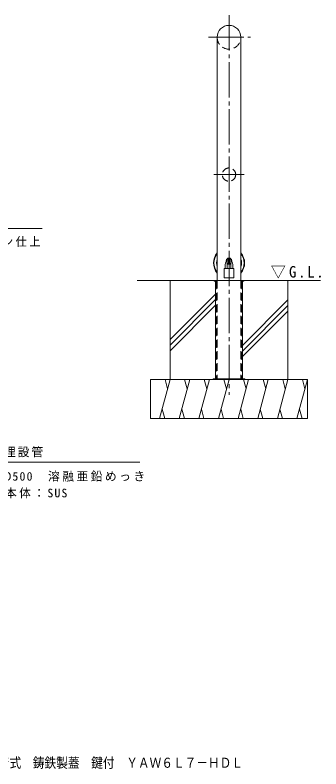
# Model space of a CAD drawing. Units: millimetres, scale not verified. Extents: x -1730 to 1845, y -1370 to 822.
# Drawn here: x -236 to 543, y -1370 to 550 of the extents above; entities that cross this region are included whole.
import ezdxf
from ezdxf.enums import TextEntityAlignment as Align

# ---------------------------------------------------------------- set-up
doc = ezdxf.new("R2010")
doc.units = ezdxf.units.MM
doc.header["$LTSCALE"] = 10
doc.linetypes.add('CHAIN2', pattern=[12, 9, -1, 1, -1])
doc.linetypes.add('DASHED2', pattern=[3, 2, -1])
for name, color, linetype, lineweight in [('C-0', 4, 'Continuous', 9), ('C-1', 7, 'Continuous', 9), ('C-2', 3, 'Continuous', 9), ('C-3', 3, 'DASHED2', 9), ('C-5', 7, 'Continuous', 9), ('C-6', 2, 'Continuous', 9), ('C-E', 6, 'Continuous', 5)]:
    doc.layers.add(name, color=color, linetype=linetype, lineweight=lineweight)
doc.layers.add('F-F_F-Fﾚｲﾔ', color=2, linetype='Continuous')
doc.styles.add('ＭＳ ゴシック', font='')
doc.styles.get('ＭＳ ゴシック').set_extended_font_data('MS Gothic')

msp = doc.modelspace()

# ---------------------------------------------------------------- linework, layer by layer
at = {"layer": 'C-0', "color": 7, "linetype": 'CHAIN2'}
for p, q in [((308.83, 549.73), (308.83, -417.54)), ((256.94, 493.21), (363.97, 493.21)), ((270.04, 143.46), (347.17, 143.46))]:
    msp.add_line(p, q, dxfattribs=at)
at = {"layer": 'C-0'}
for p, q in [((301.83, -75.69), (301.83, -77.6)), ((315.83, -75.69), (315.83, -77.6)), ((271.33, -126.53), (271.33, -128.03)), ((271.33, -126.53), (271.33, -128.03)), ((271.33, -126.53), (346.33, -126.53)), ((271.33, -128.03), (274.83, -128.03)), ((274.83, -128.03), (274.83, -376.53)), ((342.83, -128.03), (342.83, -376.53)), ((346.33, -128.03), (342.83, -128.03)), ((346.33, -126.53), (346.33, -128.03))]:
    msp.add_line(p, q, dxfattribs=at)
at = {"layer": 'C-0', "linetype": 'DASHED2'}
for p, q in [((276.33, -128.03), (276.33, -376.53)), ((341.33, -128.03), (341.33, -376.53))]:
    msp.add_line(p, q, dxfattribs=at)
at = {"layer": 'C-0'}
for centre, start, end in [((308.83, -75.69), 359.99939, 180.00061), ((308.83, -77.6), 179.99939, 187.6925), ((308.83, -77.6), 229.58139, 310.41597), ((308.83, -77.6), 352.30522, 0.00061)]:
    msp.add_arc(centre, 7, start, end, dxfattribs=at)
at = {"layer": 'C-0', "linetype": 'DASHED2'}
for centre, start, end in [((274.83, -128.03), 0, 90), ((342.83, -128.03), 90, 180)]:
    msp.add_arc(centre, 1.5, start, end, dxfattribs=at)
at = {"layer": 'C-0'}
for major_axis, start_param, end_param in [((-4.16, 39.58), 0.7667625, 2.1642506), ((-4.06, 38.59), 0.7980163, 2.132987), ((-4.16, 39.58), 3.9038804, 5.3103083), ((-4.06, 38.59), 3.9348512, 5.2793375), ((-3.35, 31.83), 1.154745, 1.7762584), ((-3.35, 31.83), 4.2848321, 4.9293566)]:
    msp.add_ellipse((308.89, -81.55), major_axis=major_axis, ratio=0.9945, start_param=start_param, end_param=end_param, dxfattribs=at)
at = {"layer": 'C-1', "color": 3}
for p, q in [((278.58, -21.55), (278.58, -126.53)), ((339.08, -37.04), (339.08, -126.53))]:
    msp.add_line(p, q, dxfattribs=at)
at = {"layer": 'C-1'}
for p, q in [((268.83, -376.53), (268.83, -378.03)), ((348.83, -376.53), (268.83, -376.53)), ((296.33, -376.53), (296.33, -378.03)), ((321.33, -376.53), (321.33, -378.03)), ((348.83, -376.53), (348.83, -378.03))]:
    msp.add_line(p, q, dxfattribs=at)
at = {"layer": 'C-2'}
for p, q in [((278.58, 493.21), (278.58, -55.91)), ((339.08, 493.21), (339.08, -55.85))]:
    msp.add_line(p, q, dxfattribs=at)
at = {"layer": 'C-2', "linetype": 'DASHED2'}
msp.add_circle((308.83, 143.46), 17, dxfattribs=at)
at = {"layer": 'C-2'}
msp.add_arc((308.83, 493.21), 30.25, 0, 180, dxfattribs=at)
at = {"layer": 'C-2', "linetype": 'DASHED2'}
msp.add_arc((308.83, 493.21), 30.25, 180.00047, 0.00047, dxfattribs=at)
at = {"layer": 'C-3'}
for p, q in [((278.58, -126.53), (278.58, -376.53)), ((339.08, -126.53), (339.08, -376.53))]:
    msp.add_line(p, q, dxfattribs=at)
at = {"layer": 'C-5'}
for p, q in [((-695.93, 5.87), (-167.42, 5.87)), ((306.33, -81.3), (306.33, -71.76)), ((311.33, -81.3), (311.33, -71.76)), ((81.66, -588.46), (-373.52, -588.46))]:
    msp.add_line(p, q, dxfattribs=at)
for centre, radius, start, end in [((308.83, -76.53), 6, 349.8367, 190.1633), ((307.33, -71.76), 1, 107.45982, 180), ((310.33, -71.76), 1, 0, 72.54018), ((308.83, -76.53), 6, 234.7027, 305.2973), ((307.33, -81.3), 1, 180, 252.54018), ((310.33, -81.3), 1, 287.45982, 0)]:
    msp.add_arc(centre, radius, start, end, dxfattribs=at)
at = {"layer": 'C-6'}
for p, q in [((296.83, -95.53), (320.83, -95.53)), ((299.33, -85.03), (299.33, -95.53)), ((303.83, -85.03), (303.83, -95.53)), ((313.83, -85.03), (313.83, -95.53)), ((318.33, -85.03), (318.33, -95.53)), ((320.83, -95.53), (320.83, -119.03))]:
    msp.add_line(p, q, dxfattribs=at)
msp.add_lwpolyline([(296.83, -95.53), (296.83, -119.03), (320.83, -119.03)], dxfattribs=at)
for radius, start, end in [(9.5, 105.25735, 180), (9.5, 0, 74.74271), (5, 119.99915, 180), (5, 0, 60.00085)]:
    msp.add_arc((308.83, -85.03), radius, start, end, dxfattribs=at)
at = {"layer": 'C-E'}
for p, q in [((74.61, -126.53), (271.33, -126.53)), ((158.83, -378.03), (158.83, -126.53)), ((346.33, -126.53), (542.23, -126.53)), ((458.83, -378.03), (458.83, -126.53)), ((274.83, -160.72), (158.83, -276.72)), ((274.83, -174.86), (158.83, -290.86)), ((274.83, -189), (158.83, -305)), ((458.83, -175.6), (342.83, -291.6)), ((458.83, -189.74), (342.83, -305.74)), ((458.83, -203.88), (342.83, -319.88)), ((108.83, -378.03), (508.83, -378.03)), ((108.83, -478.03), (108.83, -378.03)), ((158.83, -378.03), (132.03, -478.03)), ((145.78, -378.03), (152.3, -402.38)), ((208.83, -378.03), (182.03, -478.03)), ((195.78, -378.03), (202.3, -402.38)), ((258.83, -378.03), (232.03, -478.03)), ((245.78, -378.03), (252.3, -402.38)), ((308.83, -378.03), (282.03, -478.03)), ((295.78, -378.03), (302.3, -402.38)), ((358.83, -378.03), (332.03, -478.03)), ((345.78, -378.03), (352.3, -402.38)), ((408.83, -378.03), (382.03, -478.03)), ((395.78, -378.03), (402.3, -402.38)), ((458.83, -378.03), (432.03, -478.03)), ((445.78, -378.03), (452.3, -402.38)), ((508.83, -378.03), (482.03, -478.03)), ((495.78, -378.03), (502.3, -402.38)), ((508.83, -478.03), (508.83, -378.03)), ((145.08, -478.03), (138.56, -453.68)), ((195.08, -478.03), (188.56, -453.68)), ((245.08, -478.03), (238.56, -453.68)), ((295.08, -478.03), (288.56, -453.68)), ((345.08, -478.03), (338.56, -453.68)), ((395.08, -478.03), (388.56, -453.68)), ((445.08, -478.03), (438.56, -453.68)), ((495.08, -478.03), (488.56, -453.68)), ((108.83, -478.03), (508.83, -478.03))]:
    msp.add_line(p, q, dxfattribs=at)

# ---------------------------------------------------------------- texts
at = {"layer": 'C-5', "char_height": 21.99, "attachment_point": 7, "style": 'ＭＳ ゴシック'}
for s, insert in [('\\T1.22;\\W0.95;SUS304\u3000ヘアライン仕上', (-547.42, -40.72)), ('\\T1.17;脱着用埋設管', (-369.95, -576.6)), ('\\T1.21;蓋：FCD500\u3000溶融亜鉛めっき', (-369.95, -638.38)), ('\\T1.2;埋設管本体：SUS', (-369.95, -680.93))]:
    msp.add_mtext(s, dxfattribs=dict(at, insert=insert))
at = {"layer": 'C-5', "color": 2, "insert": (415.3, -121.3), "char_height": 29.33, "attachment_point": 7, "style": 'ＭＳ ゴシック'}
msp.add_mtext('\\T1.22;\\W0.95;▽G.L.', dxfattribs=at)
at = {"layer": 'F-F_F-Fﾚｲﾔ', "style": 'ＭＳ ゴシック', "width": 0.85}
msp.add_text('車止め\u3000ステンレス製\u3000アーチ型横バー付\u3000脱着式\u3000鋳鉄製蓋\u3000鍵付\u3000ＹＡＷ６Ｌ７－ＨＤＬ', height=25.66, dxfattribs=at).set_placement((-905, -1374.79), align=Align.BOTTOM_LEFT)

doc.saveas('drawing.dxf')
